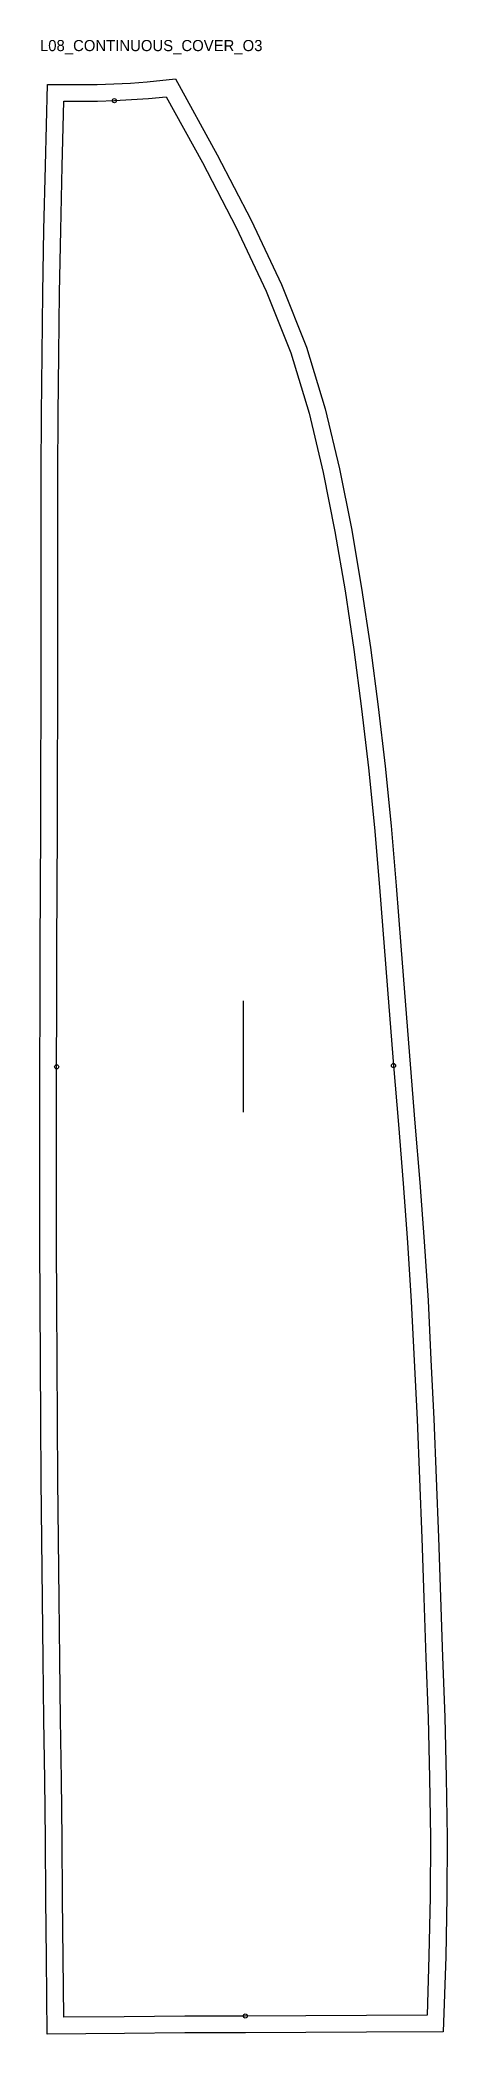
# Model space of a CAD drawing. Header units: millimetres. Extents: x -17 to 276, y -12 to 1422.
import ezdxf

# ---------------------------------------------------------------- set-up
doc = ezdxf.new("R2010")
doc.units = ezdxf.units.MM
for name, color, linetype in [('CUT', 1, 'Continuous'), ('GRAIN', 3, 'Continuous'), ('ID', 7, 'Continuous'), ('NOTCH', 2, 'Continuous'), ('SEAM', 5, 'Continuous')]:
    doc.layers.add(name, color=color, linetype=linetype)

msp = doc.modelspace()

# ---------------------------------------------------------------- linework, layer by layer
at = {"layer": 'CUT'}
msp.add_lwpolyline([(-11.9, -12.1), (-12.4, 42.5), (-12.8, 85.1), (-13.2, 127.9), (-13.7, 170.8), (-14.3, 214.1), (-14.8, 257.4), (-15.3, 300.6), (-15.8, 343.4), (-16.2, 386.2), (-16.5, 428.9), (-16.8, 471.4), (-17, 513.8), (-17.1, 556.2), (-17.1, 598.6), (-17.1, 641), (-17.1, 683.5), (-17, 726.1), (-16.9, 768.8), (-16.7, 811.8), (-16.5, 854.7), (-16.4, 897.5), (-16.3, 940.1), (-16.3, 982.6), (-16.3, 1025), (-16.2, 1067.5), (-16.2, 1110.1), (-16, 1152.8), (-15.6, 1196), (-15, 1240.2), (-14.2, 1285.4), (-13.2, 1331.5), (-11.7, 1389.9), (12, 1389.8), (23.9, 1389.9), (35.9, 1390.3), (47.9, 1390.9), (60, 1391.8), (80.3, 1393.9), (110.3, 1339.3), (134.7, 1292.3), (156.4, 1246.1), (174.5, 1200.9), (188, 1156.7), (198.1, 1113.5), (206.7, 1070.6), (214, 1027.8), (220.4, 985.1), (225.9, 942.4), (230.9, 899.7), (235.2, 856.7), (238.9, 813.6), (242.3, 770.6), (245.6, 727.8), (248.9, 685.3), (252.4, 642.9), (255.9, 600.4), (259, 557.9), (261.8, 515.4), (263.9, 472.9), (265.9, 430.4), (267.7, 387.7), (269.3, 344.9), (270.7, 302.2), (272.3, 259.1), (273.8, 215.8), (274.9, 172.5), (275.5, 129.4), (275.3, 86.5), (274.5, 43.7), (272.8, -10.4), (217.7, -10.7), (174.1, -10.9), (130.6, -11.1), (87.1, -11.3), (43.6, -11.6), (-11.9, -12.1)], close=True, dxfattribs=at)
at = {"layer": 'GRAIN'}
msp.add_line((129.2, 650.9), (129.2, 730.9), dxfattribs=at)
at = {"layer": 'NOTCH'}
for centre in [(36.4, 1378.3), (-5.1, 683.5), (237, 684.4), (130.5, 0.9)]:
    msp.add_circle(centre, 1.5, dxfattribs=at)
at = {"layer": 'SEAM'}
msp.add_lwpolyline([(0, 0), (-0.4, 42.6), (-0.8, 85.3), (-1.2, 128), (-1.7, 171), (-2.3, 214.2), (-2.8, 257.6), (-3.3, 300.7), (-3.8, 343.6), (-4.2, 386.3), (-4.5, 429), (-4.8, 471.5), (-5, 513.8), (-5.1, 556.2), (-5.1, 598.6), (-5.1, 641), (-5.1, 683.5), (-5, 726), (-4.9, 768.8), (-4.7, 811.7), (-4.5, 854.7), (-4.4, 897.5), (-4.3, 940.1), (-4.3, 982.6), (-4.3, 1025), (-4.2, 1067.5), (-4.2, 1110), (-4, 1152.7), (-3.6, 1195.9), (-3, 1240), (-2.2, 1285.2), (-1.2, 1331.2), (0, 1377.9), (12.1, 1377.8), (24.2, 1377.9), (36.4, 1378.3), (48.6, 1379), (61, 1379.9), (73.6, 1381.1), (99.7, 1333.7), (124, 1287), (145.4, 1241.3), (163.2, 1196.9), (176.4, 1153.6), (186.4, 1110.9), (194.9, 1068.4), (202.2, 1025.9), (208.5, 983.5), (214, 941), (219, 898.4), (223.3, 855.6), (227, 812.6), (230.4, 769.7), (233.6, 726.9), (237, 684.4), (240.5, 641.9), (243.9, 599.5), (247.1, 557.1), (249.8, 514.7), (251.9, 472.4), (253.9, 429.9), (255.7, 387.3), (257.3, 344.5), (258.7, 301.7), (260.3, 258.6), (261.8, 215.4), (262.9, 172.2), (263.5, 129.4), (263.3, 86.7), (262.5, 44), (261.1, 1.5), (217.6, 1.3), (174.1, 1.1), (130.5, 0.9), (87, 0.7), (43.5, 0.4)], close=True, dxfattribs=at)

# ---------------------------------------------------------------- texts
at = {"layer": 'ID'}
msp.add_text('L08_CONTINUOUS_COVER_O3', height=8, dxfattribs=at).set_placement((-17.1, 1413.9))

doc.saveas('drawing.dxf')
